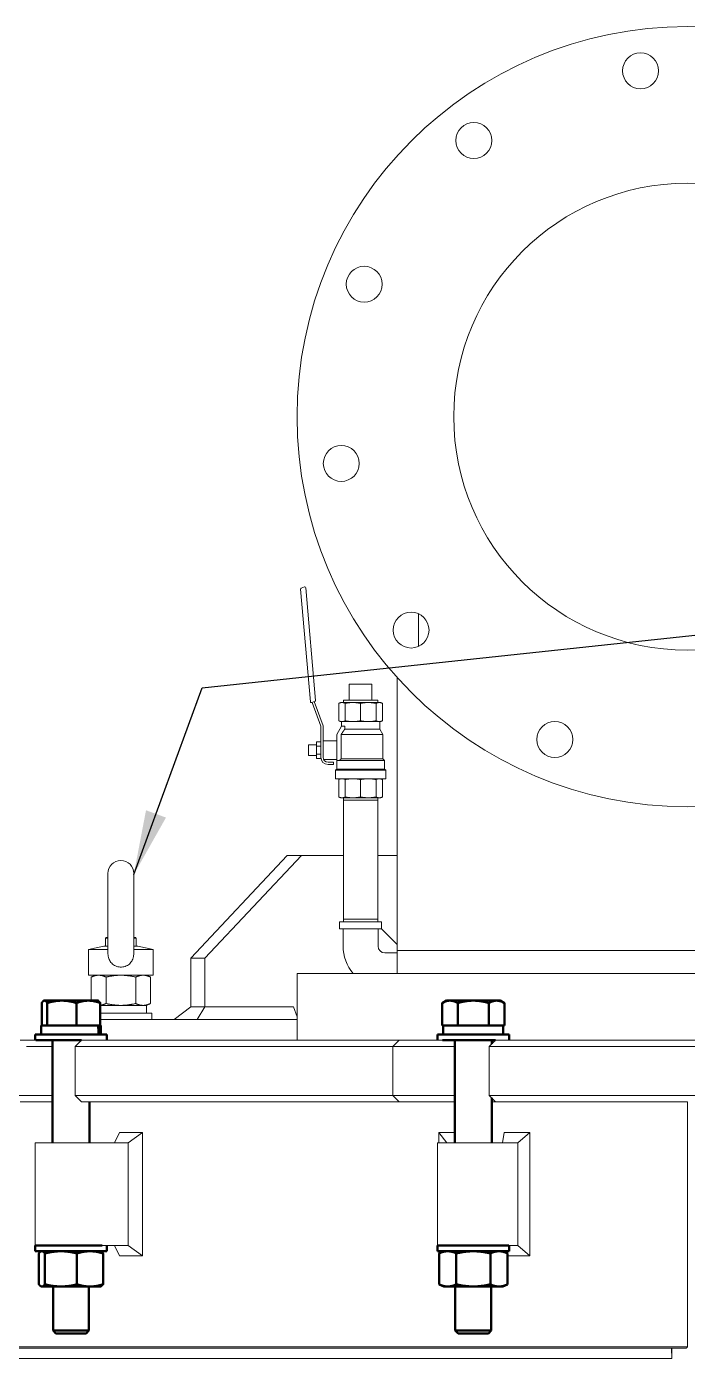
# Model space of a CAD drawing. Header units: inches. Extents: x 20 to 536, y 8 to 344.
# Drawn here: x 260.92 to 277, y 127.66 to 160.09 of the extents above; entities that cross this region are included whole.
import ezdxf

# ---------------------------------------------------------------- set-up
doc = ezdxf.new("R2010")
doc.units = ezdxf.units.IN
doc.header["$LTSCALE"] = 16
doc.header["$MEASUREMENT"] = 0
doc.layers.add('Symbol (ANSI)', color=7, linetype='Continuous', lineweight=25)
doc.layers.add('Visible (ANSI)', color=7, linetype='Continuous', lineweight=50)
doc.styles.add('Standard D-E', font='arial.ttf')
doc.dimstyles.new('in [mm] D-E NeptuneBenson$7', dxfattribs={"dimscale": 16, "dimtxt": 0.15, "dimasz": 0.098425, "dimexe": 0.125, "dimexo": 0.063, "dimgap": 0.031496, "dimtad": 0, "dimtih": 1, "dimtoh": 1, "dimdec": 4, "dimrnd": 1e-08, "dimzin": 3, "dimdsep": 46, "dimlunit": 5, "dimtxsty": 'Standard D-E', "dimcen": 0.09, "dimdle": 0.393701, "dimclrd": 256, "dimclre": 256, "dimclrt": 256, "dimadec": 1, "dimazin": 1, "dimtfac": 1, "dimtofl": 0, "dimtmove": 0, "dimatfit": 3, "dimfxl": 1, "dimfrac": 1, "dimtolj": 1, "dimtzin": 4, "dimlwd": -1, "dimlwe": -1, "dimarcsym": 0})

msp = doc.modelspace()

# ---------------------------------------------------------------- linework, layer by layer
at = {"layer": 'Visible (ANSI)', "linetype": 'Continuous', "lineweight": 18}
for p, q in [((267.58938, 146.39549), (267.82967, 143.64898)), ((267.68492, 146.44673), (267.60304, 146.41693)), ((267.95315, 143.68242), (267.71286, 146.42893)), ((270.45619, 145.79592), (270.45619, 144.9979)), ((269.32392, 144.07926), (268.77274, 144.07926)), ((268.77274, 144.07926), (268.77274, 143.68556)), ((269.32392, 144.07926), (269.32392, 143.68556)), ((269.94019, 137.59484), (269.94019, 144.24046)), ((267.85761, 143.63117), (267.93949, 143.66098)), ((268.0796, 143.05287), (267.86777, 143.63487)), ((267.91881, 143.65345), (268.13392, 143.06245)), ((268.55833, 143.63145), (268.51796, 143.61263)), ((268.51796, 143.61263), (268.51796, 143.18628)), ((268.59563, 143.63145), (268.55833, 143.63145)), ((268.86082, 143.63145), (268.59563, 143.63145)), ((269.46698, 143.68556), (268.62968, 143.68556)), ((268.63137, 143.63145), (268.62968, 143.68556)), ((268.6733, 143.61263), (268.6733, 143.18628)), ((269.23585, 143.63145), (268.86082, 143.63145)), ((269.04833, 143.61263), (269.04833, 143.18628)), ((269.50103, 143.63145), (269.23585, 143.63145)), ((269.42336, 143.61263), (269.42336, 143.18628)), ((269.46529, 143.63145), (269.46698, 143.68556)), ((269.53833, 143.63145), (269.50103, 143.63145)), ((269.53833, 143.63145), (269.5787, 143.61263)), ((269.5787, 143.61263), (269.5787, 143.18628)), ((268.0796, 142.30095), (268.0796, 143.05287)), ((268.13392, 143.06245), (268.13392, 142.47145)), ((268.46646, 142.85587), (268.58283, 143.05744)), ((268.55833, 143.16745), (268.51796, 143.18628)), ((268.55833, 143.16745), (268.59563, 143.16745)), ((268.58283, 143.05744), (268.58283, 143.16745)), ((268.58283, 143.05744), (268.6623, 143.05744)), ((268.59563, 143.16745), (268.86082, 143.16745)), ((268.6623, 143.05744), (268.6623, 142.98185)), ((268.86082, 143.16745), (269.23585, 143.16745)), ((269.23585, 143.16745), (269.50103, 143.16745)), ((269.50103, 143.16745), (269.53833, 143.16745)), ((269.51383, 142.98185), (269.51383, 143.16745)), ((269.53833, 143.16745), (269.5787, 143.18628)), ((268.46646, 142.21852), (268.46646, 142.85587)), ((268.57713, 142.85587), (268.57713, 142.26216)), ((269.58657, 142.85587), (268.57713, 142.85587)), ((269.51383, 142.98185), (268.6623, 142.98185)), ((269.51383, 142.98185), (269.58657, 142.85587)), ((269.58657, 142.26216), (269.58657, 142.85587)), ((267.78083, 142.34095), (267.78083, 142.60195)), ((267.78083, 142.60195), (267.97096, 142.60195)), ((267.97096, 142.67237), (268.0796, 142.67237)), ((267.97096, 142.67237), (267.97096, 142.57191)), ((267.97096, 142.57191), (268.0796, 142.57191)), ((267.97096, 142.57191), (267.97096, 142.37099)), ((268.13392, 142.69765), (268.46646, 142.69765)), ((268.13392, 142.47145), (268.13392, 142.30095)), ((267.78083, 142.34095), (267.97096, 142.34095)), ((267.97096, 142.37099), (268.0796, 142.37099)), ((267.97096, 142.37099), (267.97096, 142.27053)), ((267.97096, 142.27053), (268.0822, 142.27053)), ((268.14702, 142.24525), (268.46646, 142.24525)), ((268.25892, 142.17595), (268.39146, 142.17595)), ((268.39146, 142.12163), (268.25892, 142.12163)), ((268.39146, 142.17595), (268.39146, 142.12163)), ((268.52784, 142.21852), (268.46646, 142.21852)), ((268.46646, 142.0123), (268.46646, 142.21852)), ((269.63021, 142.21852), (268.52784, 142.21852)), ((269.58657, 142.26216), (268.57713, 142.26216)), ((269.58657, 142.26216), (269.63021, 142.21852)), ((269.63021, 142.0123), (269.63021, 142.21852)), ((268.46646, 142.0123), (268.43583, 141.98167)), ((269.66083, 141.98167), (268.43583, 141.98167)), ((268.43583, 141.77545), (268.43583, 141.98167)), ((269.66083, 141.77545), (268.43583, 141.77545)), ((269.63021, 142.0123), (268.46646, 142.0123)), ((268.55833, 141.77545), (268.51796, 141.75663)), ((268.51796, 141.33028), (268.51796, 141.75663)), ((268.6733, 141.33028), (268.6733, 141.75663)), ((269.04833, 141.33028), (269.04833, 141.75663)), ((269.42336, 141.33028), (269.42336, 141.75663)), ((269.53833, 141.77545), (269.5787, 141.75663)), ((269.5787, 141.33028), (269.5787, 141.75663)), ((269.63021, 142.0123), (269.66083, 141.98167)), ((269.66083, 141.77545), (269.66083, 141.98167)), ((268.55833, 141.31145), (268.51796, 141.33028)), ((268.55833, 141.31145), (268.59563, 141.31145)), ((268.59563, 141.31145), (268.86082, 141.31145)), ((268.63137, 141.31145), (268.62968, 141.25734)), ((268.62968, 141.25734), (269.46698, 141.25734)), ((268.62968, 141.25734), (268.62968, 138.35655)), ((268.86082, 141.31145), (269.23585, 141.31145)), ((269.23585, 141.31145), (269.50103, 141.31145)), ((269.46529, 141.31145), (269.46698, 141.25734)), ((269.46698, 141.25734), (269.46698, 138.35655)), ((269.50103, 141.31145), (269.53833, 141.31145)), ((269.53833, 141.31145), (269.5787, 141.33028)), ((267.26204, 139.90734), (264.91447, 137.40734)), ((265.25831, 137.40734), (267.60588, 139.90734)), ((267.60588, 139.90734), (267.26204, 139.90734)), ((268.62968, 139.90734), (267.60588, 139.90734)), ((269.94019, 139.90734), (269.46698, 139.90734)), ((262.89823, 139.46966), (262.89823, 137.53399)), ((263.52815, 137.53399), (263.52815, 139.46966)), ((269.56093, 138.28844), (268.53573, 138.28844)), ((268.53573, 138.11758), (268.53573, 138.28844)), ((268.62968, 138.35655), (269.46698, 138.35655)), ((268.63181, 138.28844), (268.62968, 138.35655)), ((269.46486, 138.28844), (269.46698, 138.35655)), ((269.56093, 138.11758), (269.56093, 138.28844)), ((262.85069, 137.90734), (262.83819, 137.89484)), ((262.89823, 137.89484), (262.83819, 137.89484)), ((262.83819, 137.89484), (262.83819, 137.69835)), ((262.85069, 137.90734), (262.89823, 137.90734)), ((263.52815, 137.90734), (263.57569, 137.90734)), ((263.58819, 137.89484), (263.52815, 137.89484)), ((263.57569, 137.90734), (263.58819, 137.89484)), ((263.58819, 137.89484), (263.58819, 137.69835)), ((269.55942, 138.11758), (268.53573, 138.11758)), ((268.62117, 137.69789), (268.62117, 138.11758)), ((269.47368, 137.69789), (269.47368, 138.11758)), ((269.55942, 138.11758), (269.55942, 138.11909)), ((269.55942, 138.11909), (269.94019, 137.73832)), ((262.79785, 137.69835), (262.42579, 137.61926)), ((262.89823, 137.61926), (262.42579, 137.61926)), ((262.42579, 136.98934), (262.42579, 137.61926)), ((262.89823, 137.69835), (262.79785, 137.69835)), ((263.62853, 137.69835), (263.52815, 137.69835)), ((264.00059, 137.61926), (263.52815, 137.61926)), ((263.62853, 137.69835), (264.00059, 137.61926)), ((264.00059, 136.98934), (264.00059, 137.61926)), ((269.93919, 137.59484), (284.06519, 137.59484)), ((269.93919, 137.59484), (269.93919, 137.03234)), ((264.91447, 136.21984), (264.91447, 137.40734)), ((264.91447, 137.40734), (265.25831, 137.40734)), ((265.25831, 137.40734), (265.25831, 136.21984)), ((269.93919, 137.53269), (269.63888, 137.53269)), ((264.00059, 136.98934), (262.42579, 136.98934)), ((262.58819, 136.98934), (262.4915, 136.94426)), ((262.4915, 136.37097), (262.4915, 136.94426)), ((262.85235, 136.30043), (262.85235, 136.94426)), ((263.57403, 136.30043), (263.57403, 136.94426)), ((263.83819, 136.98934), (263.93488, 136.94426)), ((263.93488, 136.30043), (263.93488, 136.94426)), ((267.50219, 137.03234), (286.50219, 137.03234)), ((267.50219, 137.03234), (267.50219, 135.40734)), ((262.71133, 136.25534), (263.83867, 136.25534)), ((263.83819, 136.25534), (263.93488, 136.30043)), ((263.83867, 136.06734), (263.83867, 136.25534)), ((262.71133, 136.06734), (263.96319, 136.06734)), ((263.96319, 135.90734), (263.96319, 136.06734)), ((264.51357, 135.90734), (264.91447, 136.21984)), ((264.91447, 136.21984), (265.25831, 136.21984)), ((265.07231, 135.90734), (265.25831, 136.21984)), ((265.25831, 136.21984), (267.41807, 136.21984)), ((267.50219, 135.9752), (267.41807, 136.21984)), ((261.32362, 135.76697), (261.32362, 135.76697)), ((267.50219, 135.90734), (262.71133, 135.90734)), ((260.76527, 135.40734), (261.00026, 135.40734)), ((261.00026, 135.40734), (261.13204, 135.40734)), ((261.14169, 135.40734), (261.13204, 135.40734)), ((262.2538, 135.40734), (262.0988, 135.25234)), ((262.2538, 135.40734), (262.30333, 135.40734)), ((262.30333, 135.40734), (262.54633, 135.40734)), ((262.54633, 135.40734), (263.67588, 135.40734)), ((264.15399, 135.40734), (263.67588, 135.40734)), ((264.99861, 135.40734), (264.15399, 135.40734)), ((264.99861, 135.40734), (269.69204, 135.40734)), ((269.98929, 135.40734), (269.69204, 135.40734)), ((269.98929, 135.40734), (269.83429, 135.25234)), ((269.98929, 135.40734), (270.65977, 135.40734)), ((270.65977, 135.40734), (270.93016, 135.40734)), ((270.93016, 135.40734), (271.0425, 135.40734)), ((271.04585, 135.40734), (271.0425, 135.40734)), ((272.33115, 135.40734), (272.17615, 135.25234)), ((272.33115, 135.40734), (272.41195, 135.40734)), ((272.41195, 135.40734), (272.68512, 135.40734)), ((272.68512, 135.40734), (273.63607, 135.40734)), ((273.80211, 135.40734), (273.63607, 135.40734)), ((274.50487, 135.40734), (273.80211, 135.40734)), ((274.50487, 135.40734), (279.49951, 135.40734)), ((261.26627, 135.25234), (260.9195, 135.25234)), ((261.26627, 135.25234), (261.55153, 135.25234)), ((262.22914, 135.25234), (262.0988, 135.25234)), ((262.0988, 135.25234), (262.0988, 134.06234)), ((262.47337, 135.25234), (262.22914, 135.25234)), ((263.81011, 135.25234), (262.47337, 135.25234)), ((263.81011, 135.25234), (264.28822, 135.25234)), ((264.28822, 135.25234), (264.93297, 135.25234)), ((269.65207, 135.25234), (264.93297, 135.25234)), ((269.65207, 135.25234), (269.83429, 135.25234)), ((270.62776, 135.25234), (269.83429, 135.25234)), ((269.83429, 135.25234), (269.83429, 134.06234)), ((270.89951, 135.25234), (270.62776, 135.25234)), ((271.19514, 135.25234), (270.89951, 135.25234)), ((271.19514, 135.25234), (271.34415, 135.25234)), ((272.38879, 135.25234), (272.17615, 135.25234)), ((272.17615, 135.25234), (272.17615, 134.06234)), ((272.66333, 135.25234), (272.38879, 135.25234)), ((273.78871, 135.25234), (272.66333, 135.25234)), ((273.78871, 135.25234), (273.95476, 135.25234)), ((273.95476, 135.25234), (274.49121, 135.25234)), ((279.51317, 135.25234), (274.49121, 135.25234)), ((260.68332, 134.06234), (260.9195, 134.06234)), ((260.9195, 134.06234), (261.26627, 134.06234)), ((261.55153, 134.06234), (261.26627, 134.06234)), ((262.0988, 134.06234), (262.22914, 134.06234)), ((262.2538, 133.90734), (262.0988, 134.06234)), ((262.22914, 134.06234), (262.47337, 134.06234)), ((262.47337, 134.06234), (263.81011, 134.06234)), ((264.28822, 134.06234), (263.81011, 134.06234)), ((264.93297, 134.06234), (264.28822, 134.06234)), ((264.93297, 134.06234), (269.65207, 134.06234)), ((269.83429, 134.06234), (269.65207, 134.06234)), ((269.83429, 134.06234), (270.62776, 134.06234)), ((269.98929, 133.90734), (269.83429, 134.06234)), ((270.62776, 134.06234), (270.89951, 134.06234)), ((270.89951, 134.06234), (271.19514, 134.06234)), ((271.34415, 134.06234), (271.19514, 134.06234)), ((272.17615, 134.06234), (272.38879, 134.06234)), ((272.33115, 133.90734), (272.17615, 134.06234)), ((272.38879, 134.06234), (272.66333, 134.06234)), ((272.66333, 134.06234), (273.78871, 134.06234)), ((273.95476, 134.06234), (273.78871, 134.06234)), ((274.49121, 134.06234), (273.95476, 134.06234)), ((274.49121, 134.06234), (279.51317, 134.06234)), ((261.00026, 133.90734), (260.76527, 133.90734)), ((261.13204, 133.90734), (261.00026, 133.90734)), ((261.13204, 133.90734), (261.55153, 133.90734)), ((262.30333, 133.90734), (262.2538, 133.90734)), ((262.54633, 133.90734), (262.30333, 133.90734)), ((263.67588, 133.90734), (262.54633, 133.90734)), ((263.67588, 133.90734), (264.15399, 133.90734)), ((264.15399, 133.90734), (264.55234, 133.90734)), ((269.98929, 133.90734), (264.55234, 133.90734)), ((270.65977, 133.90734), (269.98929, 133.90734)), ((270.93016, 133.90734), (270.65977, 133.90734)), ((271.0425, 133.90734), (270.93016, 133.90734)), ((271.0425, 133.90734), (271.22497, 133.90734)), ((271.22497, 133.90734), (271.34415, 133.90734)), ((272.23915, 133.90734), (272.33115, 133.90734)), ((272.41195, 133.90734), (272.33115, 133.90734)), ((272.68512, 133.90734), (272.41195, 133.90734)), ((273.63607, 133.90734), (272.68512, 133.90734)), ((273.63607, 133.90734), (273.80211, 133.90734)), ((273.80211, 133.90734), (274.072, 133.90734)), ((277.00217, 133.90734), (274.072, 133.90734)), ((277.00217, 127.93859), (277.00217, 133.90734)), ((277.00222, 133.90734), (277.00217, 133.90734)), ((263.18293, 133.15724), (263.06175, 132.90734)), ((263.18293, 133.15724), (263.73682, 133.15724)), ((263.73682, 133.15724), (263.39099, 132.90734)), ((263.73682, 130.15744), (263.73682, 133.15724)), ((270.94903, 133.15724), (270.94903, 132.90734)), ((270.94903, 133.15724), (271.34415, 133.15724)), ((270.94903, 133.15724), (271.15019, 132.90734)), ((272.54186, 133.15724), (272.50275, 132.90734)), ((272.54186, 133.15724), (273.16465, 133.15724)), ((273.16465, 133.15724), (272.87361, 132.90734)), ((273.16465, 130.15744), (273.16465, 133.15724)), ((261.12403, 132.90734), (262.7568, 132.90734)), ((261.12403, 130.40734), (261.12403, 132.90734)), ((262.7568, 132.90734), (263.39099, 132.90734)), ((263.39099, 130.40734), (263.39099, 132.90734)), ((270.91665, 132.90734), (272.65335, 132.90734)), ((270.91665, 130.40734), (270.91665, 132.90734)), ((272.65335, 132.90734), (272.87361, 132.90734)), ((272.87361, 130.40734), (272.87361, 132.90734)), ((277.00217, 131.15734), (277.00222, 131.15734)), ((277.00222, 130.90734), (277.00217, 130.90734)), ((262.7568, 130.40734), (261.12403, 130.40734)), ((263.39099, 130.40734), (262.7568, 130.40734)), ((263.18293, 130.15744), (263.06175, 130.40734)), ((263.73682, 130.15744), (263.39099, 130.40734)), ((272.65335, 130.40734), (270.91665, 130.40734)), ((272.87361, 130.40734), (272.65335, 130.40734)), ((273.16465, 130.15744), (272.87361, 130.40734)), ((263.73682, 130.15744), (263.18293, 130.15744)), ((270.94903, 130.26672), (270.94903, 130.15744)), ((270.94903, 130.15744), (270.96142, 130.17283)), ((270.96142, 130.15744), (270.94903, 130.15744)), ((271.01557, 130.2401), (271.03699, 130.26672)), ((272.52587, 130.25962), (272.52476, 130.26672)), ((273.16465, 130.15744), (272.62187, 130.15744)), ((248.50086, 127.93859), (277.00217, 127.93859)), ((276.97779, 127.90734), (248.53211, 127.90734)), ((276.62246, 127.65734), (276.61904, 127.90734)), ((276.62246, 127.90734), (276.62246, 127.65734)), ((276.62246, 127.65734), (249.25017, 127.65734))]:
    msp.add_line(p, q, dxfattribs=at)
at = {"layer": 'Visible (ANSI)'}
for p, q in [((261.28672, 135.76697), (261.28672, 136.31238)), ((261.34303, 136.37097), (261.33268, 136.365)), ((261.35321, 136.37097), (261.34303, 136.37097)), ((261.77586, 136.37097), (261.35321, 136.37097)), ((261.4197, 135.76697), (261.4197, 136.31238)), ((262.42167, 136.37097), (261.77586, 136.37097)), ((262.13201, 135.76697), (262.13201, 136.31238)), ((262.65503, 136.37097), (262.42167, 136.37097)), ((262.65503, 136.37097), (262.66537, 136.365)), ((262.71133, 135.76697), (262.71133, 136.31238)), ((271.03416, 135.76697), (271.03416, 136.31238)), ((271.13565, 136.37097), (271.03501, 136.31287)), ((271.22417, 136.37097), (271.13565, 136.37097)), ((271.79292, 136.37097), (271.22417, 136.37097)), ((271.41418, 135.76697), (271.41418, 136.31238)), ((272.36039, 136.37097), (271.79292, 136.37097)), ((272.17166, 135.76697), (272.17166, 136.31238)), ((272.44765, 136.37097), (272.36039, 136.37097)), ((272.44765, 136.37097), (272.54828, 136.31287)), ((272.54913, 135.76697), (272.54913, 136.31238)), ((261.26953, 135.76697), (262.65975, 135.76697)), ((261.26953, 135.76697), (261.26953, 135.54797)), ((261.35321, 135.76697), (261.28672, 135.76697)), ((261.34303, 135.76697), (261.34303, 135.76697)), ((261.4197, 135.76697), (261.35321, 135.76697)), ((261.77586, 135.76697), (261.4197, 135.76697)), ((262.13201, 135.76697), (261.77586, 135.76697)), ((262.42167, 135.76697), (262.13201, 135.76697)), ((262.71133, 135.76697), (262.42167, 135.76697)), ((262.65503, 135.76697), (262.65503, 135.76697)), ((262.65975, 135.76697), (262.68111, 135.76697)), ((262.68111, 135.76697), (262.72853, 135.76697)), ((262.72853, 135.76697), (262.72853, 135.54797)), ((271.22417, 135.76697), (271.03416, 135.76697)), ((271.06215, 135.76697), (272.51828, 135.76697)), ((271.06215, 135.76697), (271.06215, 135.54797)), ((271.13565, 135.76697), (271.13565, 135.76697)), ((271.41418, 135.76697), (271.22417, 135.76697)), ((271.79292, 135.76697), (271.41418, 135.76697)), ((272.17166, 135.76697), (271.79292, 135.76697)), ((272.36039, 135.76697), (272.17166, 135.76697)), ((272.54913, 135.76697), (272.36039, 135.76697)), ((272.44765, 135.76697), (272.44765, 135.76697)), ((272.51828, 135.76697), (272.52108, 135.76697)), ((272.52108, 135.76697), (272.52115, 135.76697)), ((272.52115, 135.76697), (272.52115, 135.71124)), ((262.87403, 135.54797), (261.12403, 135.54797)), ((261.12403, 135.40734), (261.12403, 135.54797)), ((261.14169, 135.40734), (262.2538, 135.40734)), ((261.55153, 135.40734), (261.55153, 132.90734)), ((262.87403, 135.40734), (262.87403, 135.54797)), ((272.66665, 135.54797), (270.91665, 135.54797)), ((270.91665, 135.40734), (270.91665, 135.54797)), ((271.04585, 135.40734), (272.33115, 135.40734)), ((271.34415, 135.40734), (271.34415, 132.90734)), ((272.23915, 135.40734), (272.23915, 135.31533)), ((272.66665, 135.40734), (272.66665, 135.54797)), ((272.23915, 133.99935), (272.23915, 132.90734)), ((262.44653, 133.90734), (262.44653, 132.90734)), ((262.7568, 130.40734), (261.12403, 130.40734)), ((261.12403, 130.26672), (261.12403, 130.40734)), ((262.87403, 130.26672), (262.87403, 130.40734)), ((272.65335, 130.40734), (270.91665, 130.40734)), ((270.91665, 130.26672), (270.91665, 130.40734)), ((272.66665, 130.26672), (272.66665, 130.40734)), ((261.12403, 130.26672), (262.87403, 130.26672)), ((261.21832, 129.45958), (261.21832, 130.21485)), ((261.28003, 130.26672), (261.26868, 130.26143)), ((261.36407, 129.45958), (261.36407, 130.21485)), ((262.14478, 129.45958), (262.14478, 130.21485)), ((262.71803, 130.26672), (262.72937, 130.26143)), ((262.77974, 129.45958), (262.77974, 130.21485)), ((270.91665, 130.26672), (272.66665, 130.26672)), ((270.96142, 129.45958), (270.96142, 130.21485)), ((271.07265, 130.26672), (270.96234, 130.21528)), ((271.37793, 129.45958), (271.37793, 130.21485)), ((272.20815, 129.45958), (272.20815, 130.21485)), ((272.51065, 130.26672), (272.62095, 130.21528)), ((272.62187, 129.45958), (272.62187, 130.21485)), ((271.07265, 129.40772), (270.96234, 129.45915)), ((272.51065, 129.40772), (272.62095, 129.45915)), ((261.28003, 129.40772), (261.26868, 129.41301)), ((261.28003, 129.40772), (261.29119, 129.40772)), ((261.29119, 129.40772), (261.75442, 129.40772)), ((261.56153, 129.40772), (261.56153, 128.33308)), ((261.75442, 129.40772), (262.46226, 129.40772)), ((262.43653, 129.40772), (262.43653, 128.33308)), ((262.46226, 129.40772), (262.71803, 129.40772)), ((262.71803, 129.40772), (262.72937, 129.41301)), ((271.07265, 129.40772), (271.16967, 129.40772)), ((271.16967, 129.40772), (271.79304, 129.40772)), ((271.35415, 129.40772), (271.35415, 128.33308)), ((271.79304, 129.40772), (272.41501, 129.40772)), ((272.22915, 129.40772), (272.22915, 128.33308)), ((272.41501, 129.40772), (272.51065, 129.40772)), ((261.56153, 128.33308), (262.43653, 128.33308)), ((261.62969, 128.26697), (261.56153, 128.33308)), ((262.36836, 128.26697), (261.62969, 128.26697)), ((262.36836, 128.26697), (262.43653, 128.33308)), ((271.35415, 128.33308), (272.22915, 128.33308)), ((271.42231, 128.26697), (271.35415, 128.33308)), ((272.16098, 128.26697), (271.42231, 128.26697)), ((272.16098, 128.26697), (272.22915, 128.33308))]:
    msp.add_line(p, q, dxfattribs=at)
at = {"layer": 'Visible (ANSI)', "linetype": 'Continuous', "lineweight": 18}
for centre, radius in [((277.00219, 150.59484), 9.5), ((275.86337, 159.01821), 0.4375), ((271.80426, 157.32028), 0.4375), ((277.00219, 150.59484), 5.687), ((269.13793, 153.82027), 0.4375), ((268.57883, 149.45602), 0.4375), ((270.27675, 145.39691), 0.4375), ((273.77676, 142.73058), 0.4375)]:
    msp.add_circle(centre, radius, dxfattribs=at)
for centre, radius, start, end in [((267.61018, 146.39731), 0.02088, 110, 185), ((267.69206, 146.42711), 0.02088, 5, 110), ((267.85047, 143.6508), 0.02088, 185, 290), ((267.93235, 143.6806), 0.02088, 290, 5), ((268.25892, 142.30095), 0.17932, 180, 270), ((268.25892, 142.30095), 0.125, 180, 270), ((263.21319, 139.46966), 0.31496, 0, 180), ((269.63888, 137.69789), 1.01772, 180, 220.841231), ((269.63888, 137.69789), 0.1652, 180, 270)]:
    msp.add_arc(centre, radius, start, end, dxfattribs=at)
at = {"layer": 'Visible (ANSI)'}
for centre, major_axis, ratio, start_param, end_param in [((261.99903, 135.39272), (0.25515, -4.13699), 0.16519865, 1.59814252, 1.65119189), ((261.99903, 135.70322), (0.25515, -4.13699), 0.16519865, 1.52307349, 1.57601727), ((271.79165, 135.39272), (-0.00146, -4.1372), 0.17632663, 1.60839308, 1.66144245), ((271.79165, 135.70322), (-0.00146, -4.1372), 0.17632663, 1.53526357, 1.58626782)]:
    msp.add_ellipse(centre, major_axis=major_axis, ratio=ratio, start_param=start_param, end_param=end_param, dxfattribs=at)
at = {"layer": 'Visible (ANSI)', "linetype": 'Continuous', "lineweight": 18}
for points, weights in [([(268.59563, 143.63145), (268.55833, 143.63145), (268.51796, 143.61263)], [1, 1.0562990584, 1.07162109099]), ([(268.6733, 143.61263), (268.63293, 143.63145), (268.59563, 143.63145)], [1.07162109099, 1.0562990584, 1]), ([(268.86082, 143.63145), (268.77077, 143.63145), (268.6733, 143.61263)], [1, 1.0562990584, 1.07162109099]), ([(269.04833, 143.61263), (268.95086, 143.63145), (268.86082, 143.63145)], [1.07162109099, 1.0562990584, 1]), ([(269.23585, 143.63145), (269.1458, 143.63145), (269.04833, 143.61263)], [1, 1.0562990584, 1.07162109099]), ([(269.42336, 143.61263), (269.32589, 143.63145), (269.23585, 143.63145)], [1.07162109099, 1.0562990584, 1]), ([(269.50103, 143.63145), (269.46373, 143.63145), (269.42336, 143.61263)], [1, 1.0562990584, 1.07162109099]), ([(269.5787, 143.61263), (269.53833, 143.63145), (269.50103, 143.63145)], [1.07162109099, 1.0562990584, 1]), ([(268.51796, 143.18628), (268.55833, 143.16745), (268.59563, 143.16745)], [1.07162109099, 1.0562990584, 1]), ([(268.59563, 143.16745), (268.63293, 143.16745), (268.6733, 143.18628)], [1, 1.0562990584, 1.07162109099]), ([(268.6733, 143.18628), (268.77077, 143.16745), (268.86082, 143.16745)], [1.07162109099, 1.0562990584, 1]), ([(268.86082, 143.16745), (268.95086, 143.16745), (269.04833, 143.18628)], [1, 1.0562990584, 1.07162109099]), ([(269.04833, 143.18628), (269.1458, 143.16745), (269.23585, 143.16745)], [1.07162109099, 1.0562990584, 1]), ([(269.23585, 143.16745), (269.32589, 143.16745), (269.42336, 143.18628)], [1, 1.0562990584, 1.07162109099]), ([(269.42336, 143.18628), (269.46373, 143.16745), (269.50103, 143.16745)], [1.07162109099, 1.0562990584, 1]), ([(269.50103, 143.16745), (269.53833, 143.16745), (269.5787, 143.18628)], [1, 1.0562990584, 1.07162109099]), ([(268.6623, 142.98185), (268.6228, 142.92512), (268.57713, 142.85587)], [1, 1.00361912604, 1]), ([(268.57713, 142.26216), (268.55345, 142.24143), (268.52784, 142.21852)], [1.00000480453, 1.0009720909, 1]), ([(268.59563, 141.77545), (268.55833, 141.77545), (268.51796, 141.75663)], [1, 1.04927042368, 1.05740736242]), ([(268.6733, 141.75663), (268.63293, 141.77545), (268.59563, 141.77545)], [1.05740736242, 1.04927042368, 1]), ([(268.86082, 141.77545), (268.77077, 141.77545), (268.6733, 141.75663)], [1, 1.04927042368, 1.05740736242]), ([(269.04833, 141.75663), (268.95086, 141.77545), (268.86082, 141.77545)], [1.05740736242, 1.04927042368, 1]), ([(269.23585, 141.77545), (269.1458, 141.77545), (269.04833, 141.75663)], [1, 1.04927042368, 1.05740736242]), ([(269.42336, 141.75663), (269.32589, 141.77545), (269.23585, 141.77545)], [1.05740736242, 1.04927042368, 1]), ([(269.50103, 141.77545), (269.46373, 141.77545), (269.42336, 141.75663)], [1, 1.04927042368, 1.05740736242]), ([(269.5787, 141.75663), (269.53833, 141.77545), (269.50103, 141.77545)], [1.05740736242, 1.04927042368, 1]), ([(268.51796, 141.33028), (268.55833, 141.31145), (268.59563, 141.31145)], [1.05740736242, 1.04927042368, 1]), ([(268.59563, 141.31145), (268.63293, 141.31145), (268.6733, 141.33028)], [1, 1.04927042368, 1.05740736242]), ([(268.6733, 141.33028), (268.77077, 141.31145), (268.86082, 141.31145)], [1.05740736242, 1.04927042368, 1]), ([(268.86082, 141.31145), (268.95086, 141.31145), (269.04833, 141.33028)], [1, 1.04927042368, 1.05740736242]), ([(269.04833, 141.33028), (269.1458, 141.31145), (269.23585, 141.31145)], [1.05740736242, 1.04927042368, 1]), ([(269.23585, 141.31145), (269.32589, 141.31145), (269.42336, 141.33028)], [1, 1.04927042368, 1.05740736242]), ([(269.42336, 141.33028), (269.46373, 141.31145), (269.50103, 141.31145)], [1.05740736242, 1.04927042368, 1]), ([(269.50103, 141.31145), (269.53833, 141.31145), (269.5787, 141.33028)], [1, 1.04927042368, 1.05740736242]), ([(262.67192, 136.98934), (262.58819, 136.98934), (262.4915, 136.94426)], [1, 1.0379548493, 1]), ([(262.85235, 136.94426), (262.75566, 136.98934), (262.67192, 136.98934)], [1, 1.0379548493, 1]), ([(263.21319, 136.98934), (263.04572, 136.98934), (262.85235, 136.94426)], [1, 1.0379548493, 1]), ([(263.57403, 136.94426), (263.38066, 136.98934), (263.21319, 136.98934)], [1, 1.0379548493, 1]), ([(263.75446, 136.98934), (263.67072, 136.98934), (263.57403, 136.94426)], [1, 1.0379548493, 1]), ([(263.93488, 136.94426), (263.83819, 136.98934), (263.75446, 136.98934)], [1, 1.0379548493, 1]), ([(262.71133, 136.25765), (262.77705, 136.26532), (262.85235, 136.30043)], [1.01335070769, 1.02931089441, 1]), ([(262.85235, 136.30043), (263.04572, 136.25534), (263.21319, 136.25534)], [1, 1.0379548493, 1]), ([(263.21319, 136.25534), (263.38066, 136.25534), (263.57403, 136.30043)], [1, 1.0379548493, 1]), ([(263.57403, 136.30043), (263.67072, 136.25534), (263.75446, 136.25534)], [1, 1.0379548493, 1]), ([(263.75446, 136.25534), (263.83819, 136.25534), (263.93488, 136.30043)], [1, 1.0379548493, 1])]:
    msp.add_rational_spline(points, weights, degree=2, dxfattribs=at)
msp.add_open_spline([(263.52816, 137.53399), (263.52817, 137.50522), (263.52591, 137.47653), (263.51183, 137.40023), (263.4957, 137.36106), (263.45497, 137.29573), (263.42813, 137.26735), (263.36381, 137.22233), (263.3273, 137.20639), (263.24944, 137.18834), (263.20881, 137.18644), (263.12933, 137.19701), (263.09118, 137.20932), (263.02358, 137.24678), (262.99462, 137.271), (262.94847, 137.32837), (262.93155, 137.35999), (262.90696, 137.43152), (262.90057, 137.47044), (262.8984, 137.518), (262.89823, 137.52599), (262.89823, 137.53399)], degree=3, knots=[0.21713249, 0.21713249, 0.21713249, 0.21713249, 0.4360614, 0.4360614, 0.81037425, 0.81037425, 1.20283151, 1.20283151, 1.59567121, 1.59567121, 1.99045995, 1.99045995, 2.38348301, 2.38348301, 2.7609854, 2.7609854, 3.1199212, 3.1199212, 3.50625859, 3.50625859, 3.58411896, 3.58411896, 3.58411896, 3.58411896], dxfattribs=at)
at = {"layer": 'Visible (ANSI)'}
for points, weights in [([(261.35321, 136.37097), (261.32235, 136.37097), (261.28672, 136.31238)], [1, 1.0379548493, 1]), ([(261.4197, 136.31238), (261.38407, 136.37097), (261.35321, 136.37097)], [1, 1.0379548493, 1]), ([(261.77586, 136.37097), (261.61057, 136.37097), (261.4197, 136.31238)], [1, 1.0379548493, 1]), ([(262.13201, 136.31238), (261.94115, 136.37097), (261.77586, 136.37097)], [1, 1.0379548493, 1]), ([(262.42167, 136.37097), (262.28724, 136.37097), (262.13201, 136.31238)], [1, 1.0379548493, 1]), ([(262.71133, 136.31238), (262.5561, 136.37097), (262.42167, 136.37097)], [1, 1.0379548493, 1]), ([(262.66537, 136.365), (262.68688, 136.35258), (262.71133, 136.31238)], [1.01657159114, 1.02573438582, 1]), ([(271.22417, 136.37097), (271.13599, 136.37097), (271.03416, 136.31238)], [1, 1.0379548493, 1]), ([(271.03416, 136.31238), (271.03459, 136.31262), (271.03501, 136.31287)], [1, 1.00015275945, 1.00030428927]), ([(271.41418, 136.31238), (271.31235, 136.37097), (271.22417, 136.37097)], [1, 1.0379548493, 1]), ([(271.79292, 136.37097), (271.61714, 136.37097), (271.41418, 136.31238)], [1, 1.0379548493, 1]), ([(272.17166, 136.31238), (271.96869, 136.37097), (271.79292, 136.37097)], [1, 1.0379548493, 1]), ([(272.36039, 136.37097), (272.2728, 136.37097), (272.17166, 136.31238)], [1, 1.0379548493, 1]), ([(272.54913, 136.31238), (272.44799, 136.37097), (272.36039, 136.37097)], [1, 1.0379548493, 1]), ([(261.29119, 130.26672), (261.25737, 130.26672), (261.21832, 130.21485)], [1, 1.0379548493, 1]), ([(261.36407, 130.21485), (261.32501, 130.26672), (261.29119, 130.26672)], [1, 1.0379548493, 1]), ([(261.75442, 130.26672), (261.57326, 130.26672), (261.36407, 130.21485)], [1, 1.0379548493, 1]), ([(262.14478, 130.21485), (261.93559, 130.26672), (261.75442, 130.26672)], [1, 1.0379548493, 1]), ([(262.46226, 130.26672), (262.31491, 130.26672), (262.14478, 130.21485)], [1, 1.0379548493, 1]), ([(262.77974, 130.21485), (262.6096, 130.26672), (262.46226, 130.26672)], [1, 1.0379548493, 1]), ([(262.72937, 130.26143), (262.75294, 130.25044), (262.77974, 130.21485)], [1.01657159114, 1.02573438582, 1]), ([(271.16967, 130.26672), (271.07302, 130.26672), (270.96142, 130.21485)], [1, 1.0379548493, 1]), ([(270.96142, 130.21485), (270.96188, 130.21507), (270.96234, 130.21528)], [1, 1.00015275945, 1.00030428927]), ([(271.37793, 130.21485), (271.26632, 130.26672), (271.16967, 130.26672)], [1, 1.0379548493, 1]), ([(271.79304, 130.26672), (271.60039, 130.26672), (271.37793, 130.21485)], [1, 1.0379548493, 1]), ([(272.20815, 130.21485), (271.98586, 130.26668), (271.79334, 130.26672)], [1, 1.03792613329, 1.00005738856]), ([(272.41501, 130.26672), (272.31901, 130.26672), (272.20815, 130.21485)], [1, 1.0379548493, 1]), ([(272.62187, 130.21485), (272.51102, 130.26672), (272.41501, 130.26672)], [1, 1.0379548493, 1]), ([(261.21832, 129.45958), (261.25737, 129.40772), (261.29119, 129.40772)], [1, 1.0379548493, 1]), ([(261.29119, 129.40772), (261.32501, 129.40772), (261.36407, 129.45958)], [1, 1.0379548493, 1]), ([(261.36407, 129.45958), (261.57326, 129.40772), (261.75442, 129.40772)], [1, 1.0379548493, 1]), ([(261.75442, 129.40772), (261.93559, 129.40772), (262.14478, 129.45958)], [1, 1.0379548493, 1]), ([(262.14478, 129.45958), (262.31491, 129.40772), (262.46226, 129.40772)], [1, 1.0379548493, 1]), ([(262.46226, 129.40772), (262.6096, 129.40772), (262.77974, 129.45958)], [1, 1.0379548493, 1]), ([(262.77974, 129.45958), (262.75294, 129.424), (262.72937, 129.41301)], [1, 1.02573438582, 1.01657159114]), ([(270.96234, 129.45915), (270.96188, 129.45937), (270.96142, 129.45958)], [1.00030428927, 1.00015275945, 1]), ([(270.96142, 129.45958), (271.07302, 129.40772), (271.16967, 129.40772)], [1, 1.0379548493, 1]), ([(271.16967, 129.40772), (271.26632, 129.40772), (271.37793, 129.45958)], [1, 1.0379548493, 1]), ([(271.37793, 129.45958), (271.60039, 129.40772), (271.79304, 129.40772)], [1, 1.0379548493, 1]), ([(271.79304, 129.40772), (271.9857, 129.40772), (272.20815, 129.45958)], [1, 1.0379548493, 1]), ([(272.20815, 129.45958), (272.31901, 129.40772), (272.41501, 129.40772)], [1, 1.0379548493, 1]), ([(272.41501, 129.40772), (272.51102, 129.40772), (272.62187, 129.45958)], [1, 1.0379548493, 1])]:
    msp.add_rational_spline(points, weights, degree=2, dxfattribs=at)
at = {"layer": 'Visible (ANSI)', "linetype": 'Continuous', "lineweight": 18}
msp.add_open_spline([(276.97779, 127.90734), (276.9859, 127.91776), (276.99403, 127.92818), (277.00217, 127.93859)], degree=3, dxfattribs=at)

# ---------------------------------------------------------------- leaders
at = {"layer": 'Symbol (ANSI)', "annotation_type": 0, "has_hookline": 1, "hookline_direction": 0, "text_width": 22.49386}
msp.add_leader([(263.52674, 139.43985), (265.19178, 143.9884), (301.81811, 147.91355), (302.88898, 147.91355)], dimstyle='in [mm] D-E NeptuneBenson$7', override={"dimtad": 0}, dxfattribs=at)

doc.saveas('drawing.dxf')
